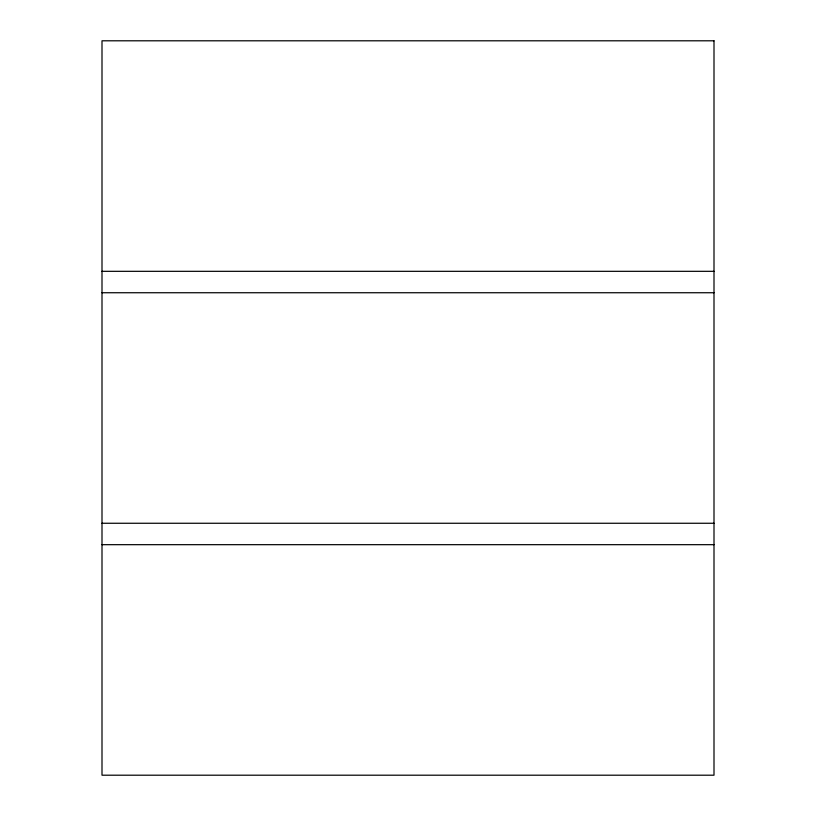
<?xml version="1.0" encoding="UTF-8"?>
<svg xmlns="http://www.w3.org/2000/svg" width="816" height="816" viewBox="0 0 816 816"><rect width="100%" height="100%" fill="white"/><g stroke="black" fill="none" stroke-linecap="round" stroke-linejoin="round"><path stroke-width="1.22" d="M102 271.32L714 271.32M102 292.74L714 292.74M102 523.26L714 523.26M102 544.68L714 544.68M714 40.8L102 40.8L102 775.2L714 775.2L714 40.8"/></g></svg>
